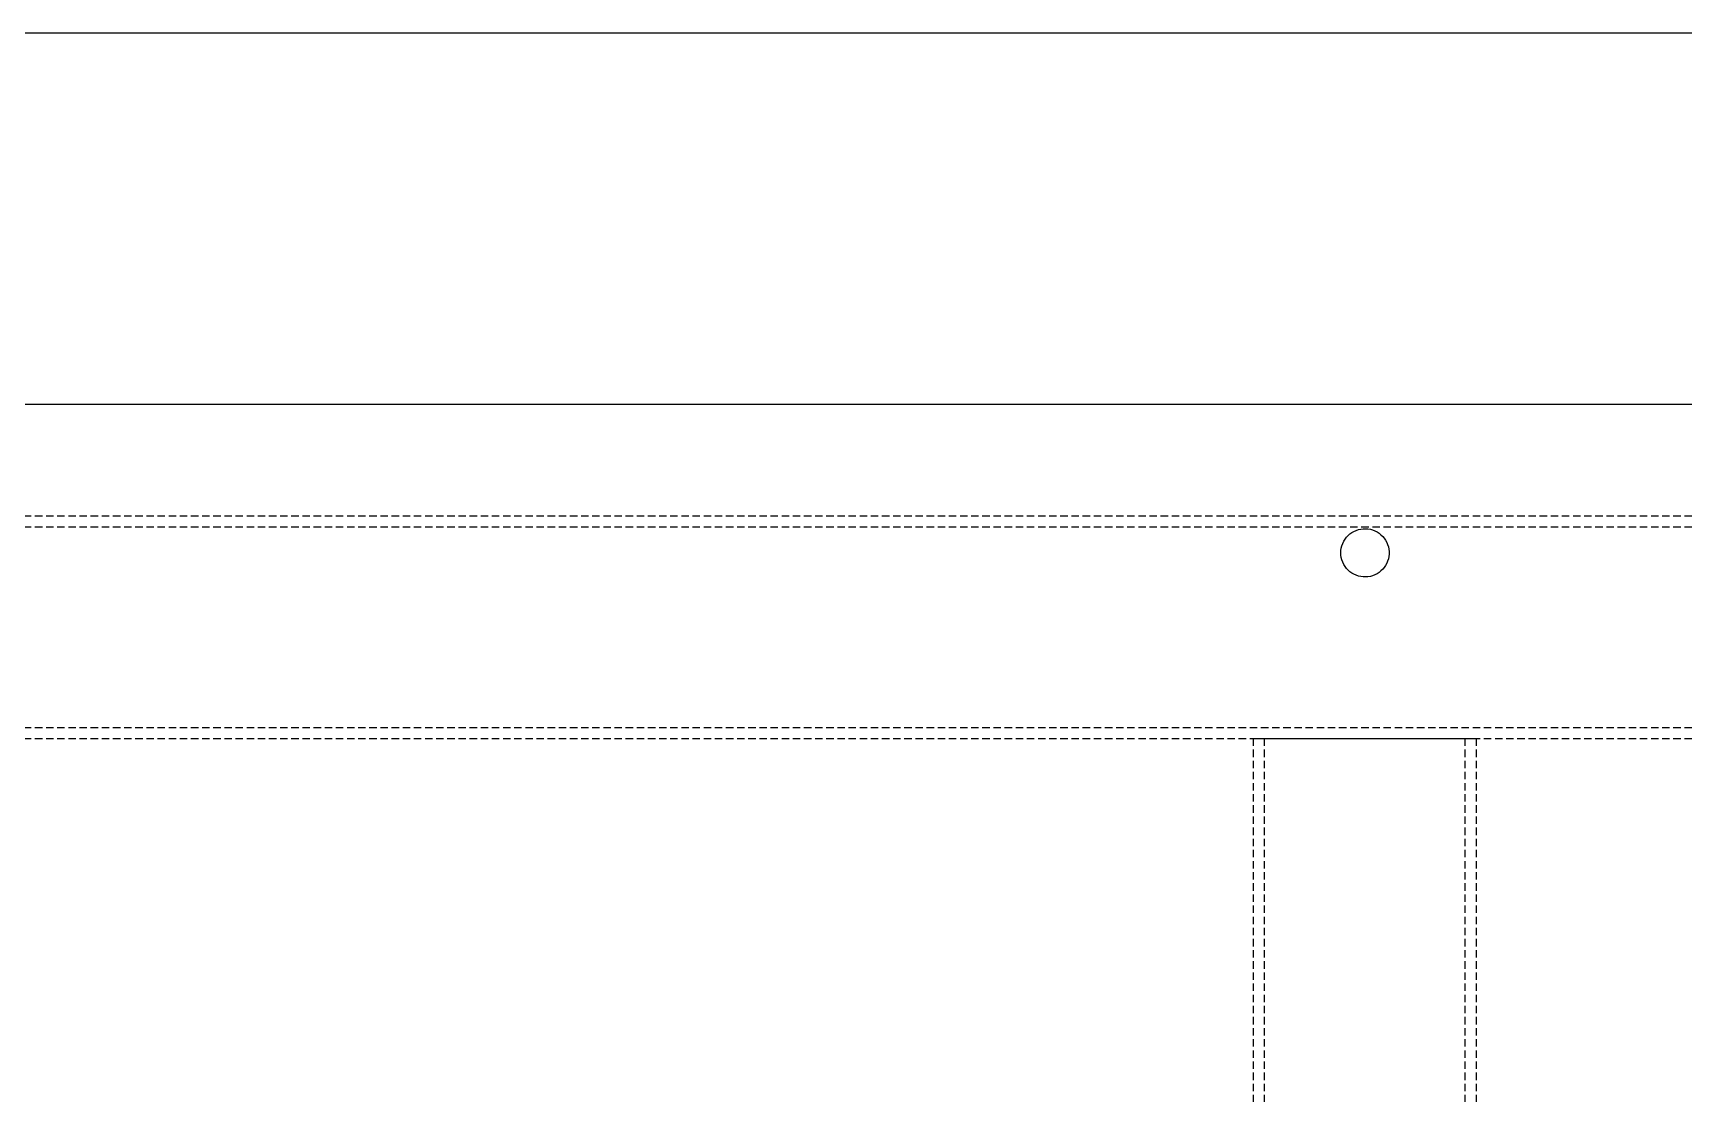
# Model space of a CAD drawing. Header units: metres. Extents: x -200 to 3000, y -1652 to 380.
# Drawn here: x 741.5 to 1185.9, y 94.2 to 380 of the extents above; entities that cross this region are included whole.
import ezdxf

# ---------------------------------------------------------------- set-up
doc = ezdxf.new("R2010")
doc.units = ezdxf.units.M
doc.linetypes.add('DASHED2', pattern=[3, 2, -1])
for name, color, linetype in [('GIZLI', 8, 'DASHED2'), ('GORUNEN', 7, 'Continuous'), ('SINIR', 1, 'Continuous')]:
    doc.layers.add(name, color=color, linetype=linetype)

msp = doc.modelspace()

# ---------------------------------------------------------------- linework, layer by layer
at = {"layer": 'GIZLI'}
for points in [[(-100, 280), (2300, 280)], [(-80, 250), (2280, 250)], [(-80, 250), (2280, 250)], [(-80, 247), (2280, 247)], [(-80, 247), (2280, 247)], [(1093.5, 240), (1093.532, 240.647), (1093.629, 241.288), (1093.789, 241.916), (1094.01, 242.525), (1094.292, 243.109), (1094.629, 243.662), (1095.021, 244.178), (1095.461, 244.653), (1095.947, 245.082), (1096.473, 245.46), (1097.035, 245.784), (1097.625, 246.051), (1098.24, 246.257), (1098.871, 246.401), (1099.514, 246.482), (1100.162, 246.498), (1100.808, 246.45), (1101.446, 246.337), (1102.07, 246.162), (1102.673, 245.925), (1103.25, 245.629), (1103.794, 245.278), (1104.301, 244.874), (1104.765, 244.421), (1105.181, 243.925), (1105.546, 243.389), (1105.856, 242.82), (1106.108, 242.223), (1106.299, 241.604), (1106.427, 240.969), (1106.492, 240.324), (1106.492, 239.676), (1106.427, 239.031), (1106.299, 238.396), (1106.108, 237.777), (1105.856, 237.18), (1105.546, 236.611), (1105.181, 236.075), (1104.765, 235.579), (1104.301, 235.126), (1103.794, 234.722), (1103.25, 234.371), (1102.673, 234.075), (1102.07, 233.838), (1101.446, 233.663), (1100.808, 233.55), (1100.162, 233.502), (1099.514, 233.518), (1098.871, 233.599), (1098.24, 233.743), (1097.625, 233.949), (1097.035, 234.216), (1096.473, 234.54), (1095.947, 234.918), (1095.461, 235.347), (1095.021, 235.822), (1094.629, 236.338), (1094.292, 236.891), (1094.01, 237.475), (1093.789, 238.084), (1093.629, 238.712), (1093.532, 239.353), (1093.5, 240)], [(-80, 193), (2280, 193)], [(-80, 193), (2280, 193)], [(-80, 190), (2280, 190)], [(-80, 190), (2280, 190)], [(1070, -190), (1070, 190)], [(1070, -190), (1070, 190)], [(1070, 190), (1130, 190)], [(1070, 190), (1130, 190)], [(1073, 190), (1127, 190)], [(1073, 190), (1127, 190)], [(1073, -190), (1073, 190)], [(1073, -190), (1073, 190)], [(1127, -190), (1127, 190)], [(1127, -190), (1127, 190)], [(1130, -190), (1130, 190)], [(1130, -190), (1130, 190)]]:
    msp.add_lwpolyline(points, dxfattribs=at)
at = {"layer": 'GORUNEN'}
for points in [[(-100, 280), (2300, 280)], [(1093.5, 240), (1093.532, 240.647), (1093.629, 241.288), (1093.789, 241.916), (1094.01, 242.525), (1094.292, 243.109), (1094.629, 243.662), (1095.021, 244.178), (1095.461, 244.653), (1095.947, 245.082), (1096.473, 245.46), (1097.035, 245.784), (1097.625, 246.051), (1098.24, 246.257), (1098.871, 246.401), (1099.514, 246.482), (1100.162, 246.498), (1100.808, 246.45), (1101.446, 246.337), (1102.07, 246.162), (1102.673, 245.925), (1103.25, 245.629), (1103.794, 245.278), (1104.301, 244.874), (1104.765, 244.421), (1105.181, 243.925), (1105.546, 243.389), (1105.856, 242.82), (1106.108, 242.223), (1106.299, 241.604), (1106.427, 240.969), (1106.492, 240.324), (1106.492, 239.676), (1106.427, 239.031), (1106.299, 238.396), (1106.108, 237.777), (1105.856, 237.18), (1105.546, 236.611), (1105.181, 236.075), (1104.765, 235.579), (1104.301, 235.126), (1103.794, 234.722), (1103.25, 234.371), (1102.673, 234.075), (1102.07, 233.838), (1101.446, 233.663), (1100.808, 233.55), (1100.162, 233.502), (1099.514, 233.518), (1098.871, 233.599), (1098.24, 233.743), (1097.625, 233.949), (1097.035, 234.216), (1096.473, 234.54), (1095.947, 234.918), (1095.461, 235.347), (1095.021, 235.822), (1094.629, 236.338), (1094.292, 236.891), (1094.01, 237.475), (1093.789, 238.084), (1093.629, 238.712), (1093.532, 239.353), (1093.5, 240)]]:
    msp.add_lwpolyline(points, dxfattribs=at)
at = {"layer": 'SINIR'}
msp.add_lwpolyline([(-200, -1652), (3000, -1652), (3000, 380), (-200, 380)], close=True, dxfattribs=at)

doc.saveas('drawing.dxf')
